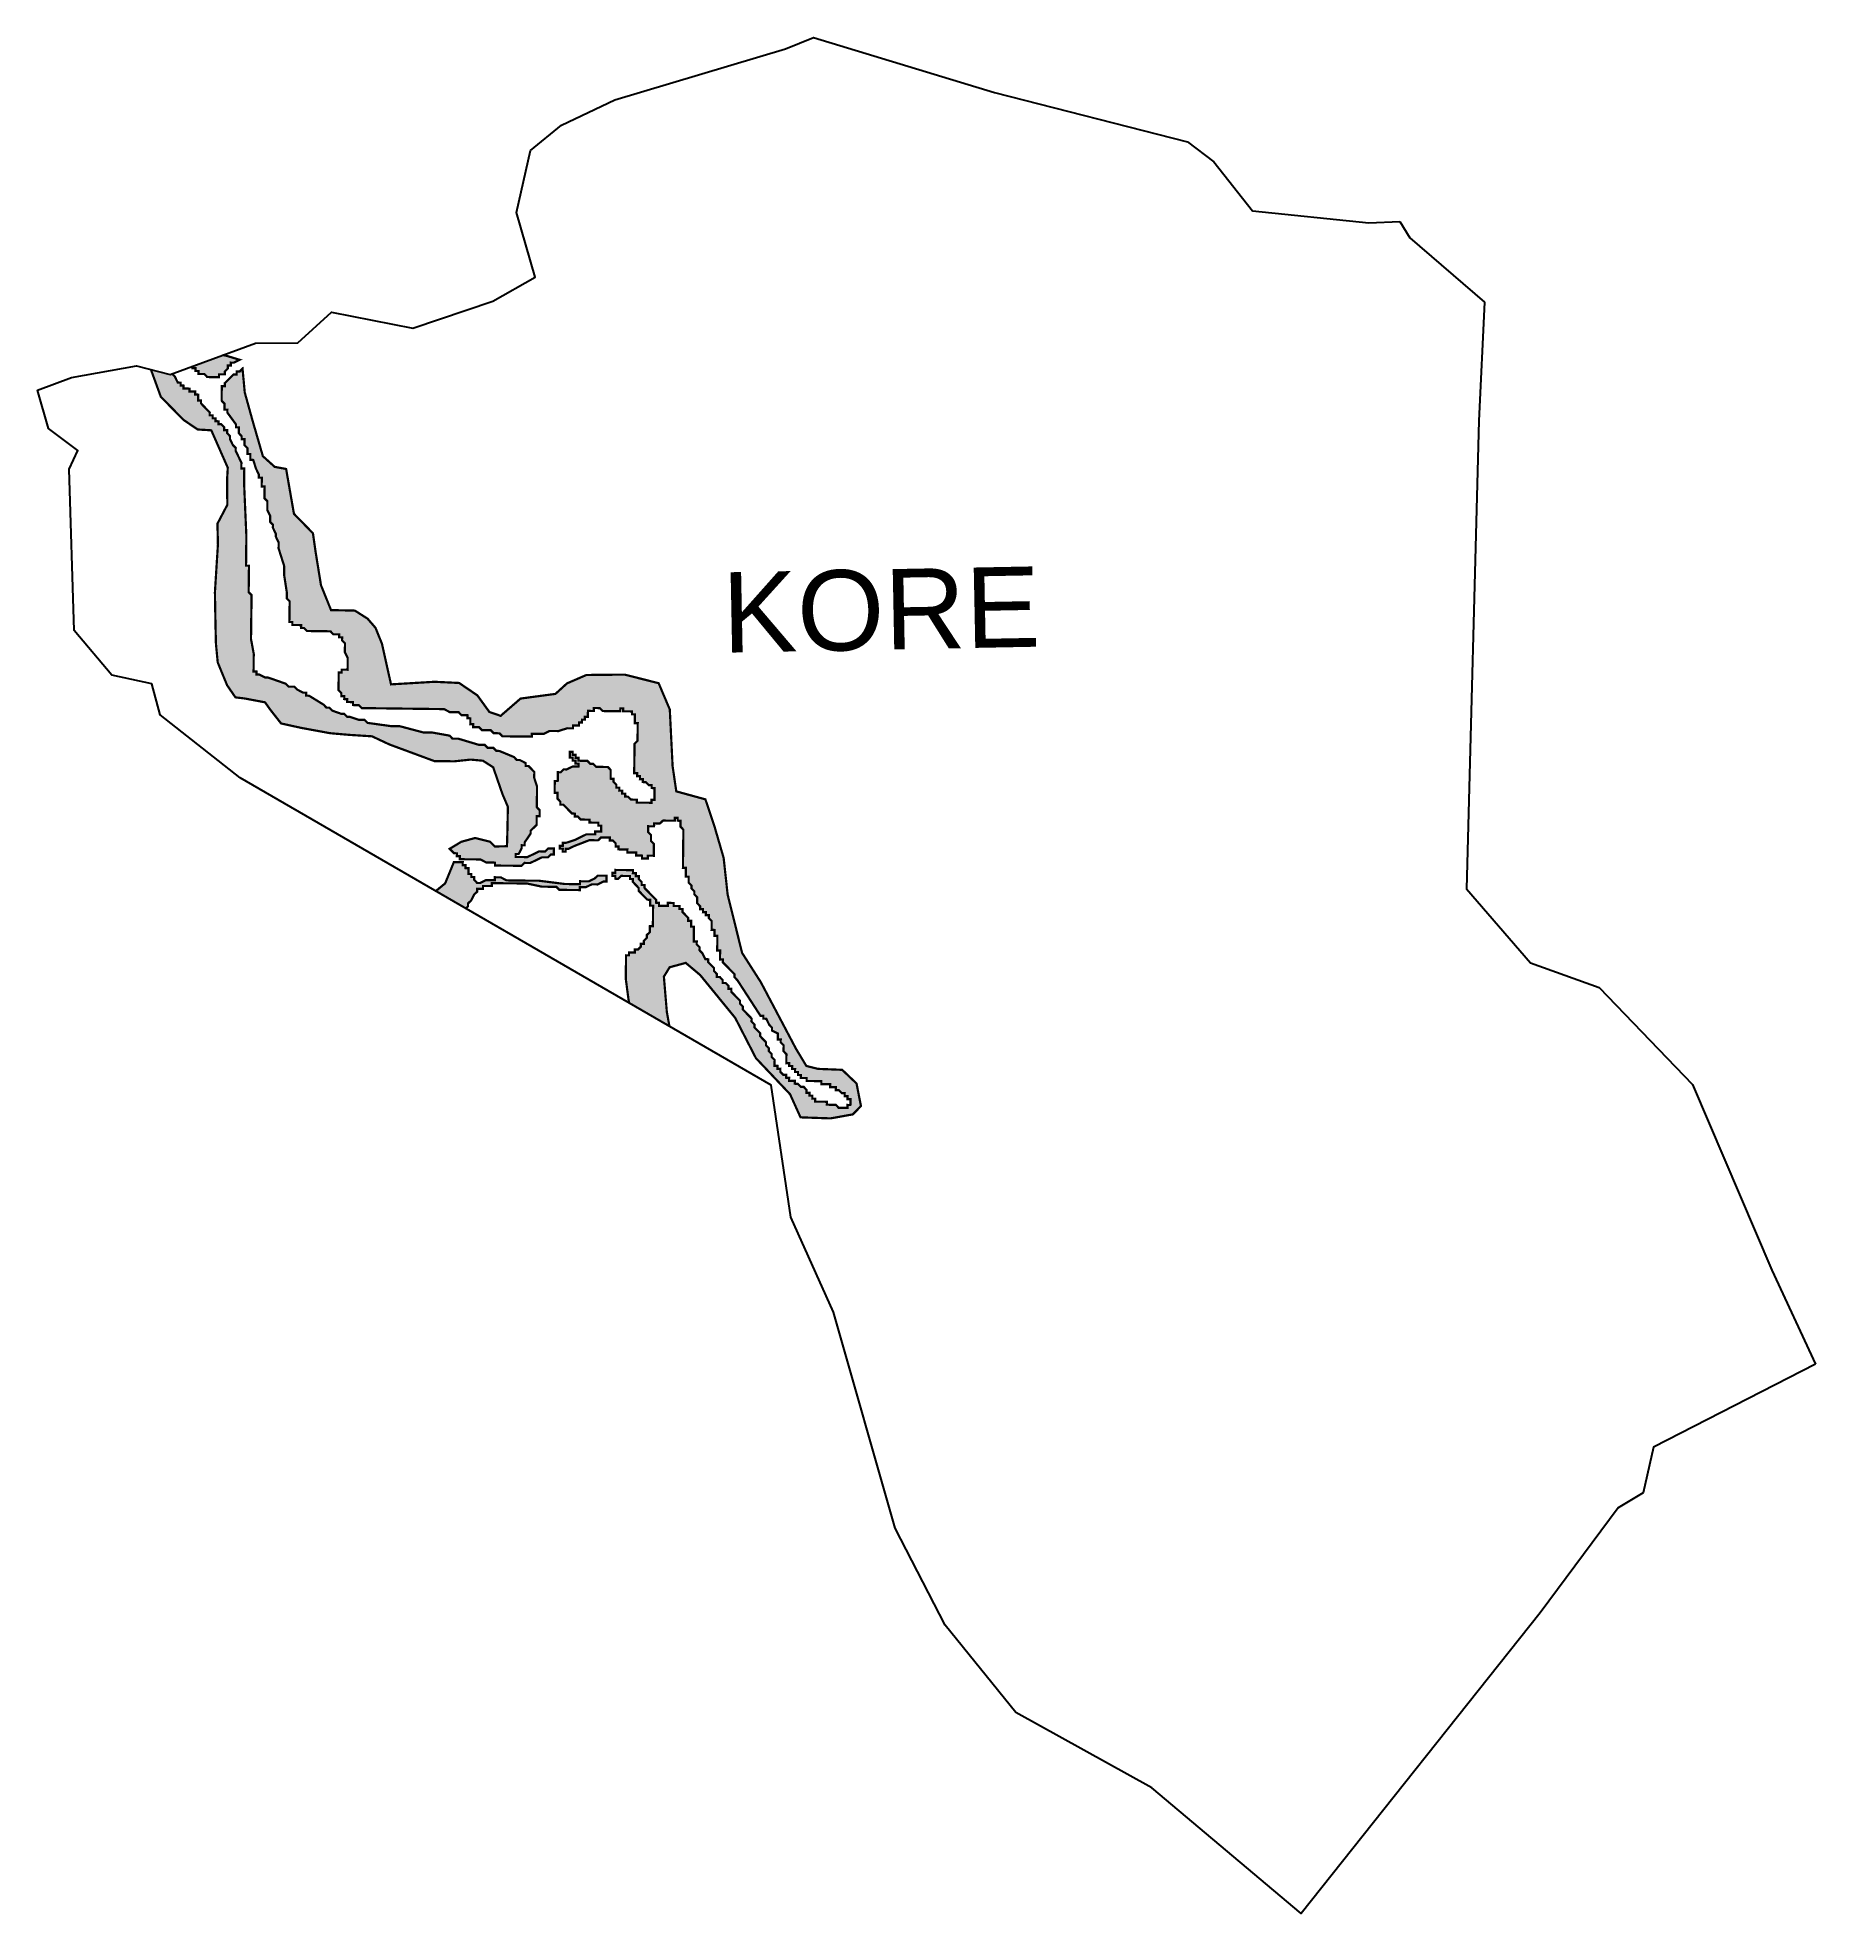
# Model space of a CAD drawing. Header units: metres. Extents: x 261811 to 264218, y 2159443 to 2161982.
import ezdxf

# ---------------------------------------------------------------- set-up
doc = ezdxf.new("R2010")
doc.units = ezdxf.units.M
for name, color, linetype in [('MUDFLATS', 40, 'Continuous'), ('village', 3, 'Continuous'), ('VILLAGE NAME', 250, 'Continuous')]:
    doc.layers.add(name, color=color, linetype=linetype)
doc.styles.get("Standard").update_dxf_attribs({"font": 'simplex.shx'})

msp = doc.modelspace()

# ---------------------------------------------------------------- hatches: boundary and pattern name
at = {"layer": 'MUDFLATS'}
h = msp.add_hatch(dxfattribs=at)
h.set_pattern_fill('MUDST', color=256)
h.paths.add_polyline_path([(262072.8, 2161542.1), (262076.8, 2161542), (262084.8, 2161545.9), (262065.9, 2161551.6), (262061.5, 2161552.2), (262021.1, 2161537.4), (262021, 2161534.7), (262025, 2161534.7), (262025, 2161530.7), (262028.9, 2161530.7), (262028.9, 2161526.7), (262032.9, 2161526.6), (262036.9, 2161526.6), (262040.8, 2161522.6), (262044.8, 2161522.5), (262048.7, 2161522.5), (262052.7, 2161522.4), (262056.7, 2161522.4), (262056.7, 2161526.3), (262060.7, 2161526.3), (262064.7, 2161526.2), (262064.7, 2161530.2), (262068.8, 2161534.2), (262068.8, 2161538.1), (262072.8, 2161538.1)])
h.paths.add_polyline_path([(262091.6, 2161501.7), (262088.6, 2161533.9), (262084.6, 2161530), (262080.6, 2161530), (262080.6, 2161526.1), (262076.6, 2161526.1), (262072.6, 2161522.2), (262068.6, 2161518.2), (262064.5, 2161514.3), (262064.5, 2161510.3), (262060.5, 2161510.4), (262060.3, 2161490.5), (262064.2, 2161486.5), (262064.1, 2161478.5), (262068.1, 2161478.5), (262068, 2161474.5), (262079.8, 2161458.4), (262079.7, 2161454.5), (262083.7, 2161454.4), (262083.6, 2161446.5), (262087.5, 2161442.4), (262087.5, 2161438.5), (262091.4, 2161438.4), (262091.3, 2161430.5), (262095.3, 2161426.4), (262095.2, 2161418.5), (262099.2, 2161418.4), (262099.1, 2161410.5), (262103, 2161410.4), (262106.9, 2161398.5), (262110.7, 2161390.5), (262110.7, 2161386.5), (262114.7, 2161386.4), (262114.5, 2161374.5), (262118.5, 2161374.5), (262118.3, 2161358.5), (262122.2, 2161354.5), (262122.1, 2161342.6), (262126, 2161334.6), (262125.9, 2161326.6), (262129.8, 2161322.6), (262129.7, 2161318.6), (262133.6, 2161310.6), (262133.6, 2161306.7), (262137.5, 2161298.7), (262137.4, 2161290.7), (262145, 2161266.7), (262144.9, 2161254.8), (262148.6, 2161230.9), (262148.5, 2161223), (262152.4, 2161218.9), (262152, 2161191.1), (262156, 2161191), (262156, 2161187.1), (262167.9, 2161186.9), (262167.9, 2161182.9), (262171.8, 2161182.9), (262175.8, 2161178.9), (262207.6, 2161178.5), (262211.5, 2161174.5), (262219.4, 2161174.4), (262219.4, 2161170.4), (262223.4, 2161170.3), (262223.3, 2161166.4), (262227.3, 2161162.3), (262227.1, 2161150.4), (262231, 2161142.4), (262230.8, 2161126.5), (262222.8, 2161126.6), (262222.8, 2161122.6), (262218.8, 2161122.7), (262218.5, 2161098.8), (262222.4, 2161094.8), (262222.4, 2161090.8), (262226.4, 2161090.8), (262226.3, 2161086.8), (262230.3, 2161086.7), (262230.3, 2161082.8), (262238.2, 2161082.7), (262238.2, 2161078.7), (262246.1, 2161078.6), (262250, 2161074.6), (262361.4, 2161073.2), (262369.3, 2161069.1), (262381.2, 2161069), (262385.1, 2161065), (262393.1, 2161064.9), (262393, 2161060.9), (262397, 2161060.8), (262396.9, 2161052.9), (262400.9, 2161052.8), (262400.8, 2161048.9), (262408.8, 2161048.8), (262412.7, 2161044.7), (262424.6, 2161044.6), (262428.6, 2161040.6), (262436.5, 2161040.5), (262440.4, 2161036.4), (262480.2, 2161036), (262480.3, 2161039.9), (262496.2, 2161039.7), (262504.2, 2161043.6), (262516.1, 2161043.5), (262528.1, 2161047.3), (262536, 2161047.2), (262536.1, 2161051.2), (262544, 2161051.1), (262544.1, 2161055.1), (262548, 2161055), (262548.1, 2161059), (262552.1, 2161058.9), (262552.1, 2161062.9), (262556.1, 2161062.9), (262556.2, 2161070.8), (262564.1, 2161070.7), (262564.2, 2161074.7), (262572.1, 2161074.6), (262576.1, 2161070.6), (262599.9, 2161070.3), (262600, 2161074.3), (262603.9, 2161074.2), (262603.9, 2161070.2), (262615.8, 2161070.1), (262615.8, 2161066.1), (262619.8, 2161066.1), (262619.6, 2161054.1), (262623.6, 2161054.1), (262623.3, 2161030.2), (262619.3, 2161026.3), (262618.8, 2160986.5), (262622.8, 2160986.5), (262622.7, 2160982.5), (262626.7, 2160982.5), (262626.6, 2160978.5), (262630.6, 2160978.4), (262630.6, 2160974.5), (262634.5, 2160974.4), (262638.5, 2160970.4), (262642.4, 2160970.3), (262642.4, 2160966.4), (262646.4, 2160966.3), (262646.2, 2160950.4), (262642.2, 2160950.4), (262642.2, 2160946.5), (262622.3, 2160946.7), (262622.3, 2160950.7), (262614.4, 2160950.8), (262610.4, 2160954.8), (262606.5, 2160954.9), (262606.5, 2160958.8), (262602.5, 2160958.9), (262602.6, 2160962.9), (262598.6, 2160962.9), (262598.7, 2160966.9), (262594.7, 2160966.9), (262594.7, 2160970.9), (262590.8, 2160974.9), (262590.9, 2160978.9), (262586.9, 2160979), (262587, 2160990.9), (262583.1, 2160994.9), (262567.2, 2160995.1), (262563.3, 2160999.1), (262559.3, 2160999.2), (262555.4, 2161003.2), (262543.4, 2161003.4), (262543.5, 2161007.3), (262539.5, 2161007.4), (262539.6, 2161011.4), (262535.6, 2161011.4), (262535.6, 2161015.4), (262531.6, 2161015.4), (262531.6, 2161007.5), (262535.5, 2161007.4), (262535.5, 2161003.5), (262539.5, 2161003.4), (262539.4, 2160999.4), (262543.4, 2160999.4), (262543.3, 2160995.4), (262535.4, 2160995.5), (262527.4, 2160991.6), (262523.4, 2160991.7), (262519.4, 2160987.7), (262515.4, 2160987.8), (262515.3, 2160975.9), (262511.3, 2160975.9), (262511.1, 2160960), (262515.1, 2160960), (262515, 2160952), (262518.9, 2160948), (262518.8, 2160944), (262522.8, 2160944), (262526.8, 2160939.9), (262530.7, 2160935.9), (262534.6, 2160931.9), (262538.6, 2160931.8), (262538.5, 2160927.9), (262542.5, 2160927.8), (262546.4, 2160923.8), (262558.4, 2160923.6), (262558.3, 2160919.7), (262570.2, 2160919.5), (262570.2, 2160915.5), (262574.2, 2160915.5), (262574.1, 2160907.5), (262566.1, 2160907.6), (262566.1, 2160903.7), (262554.1, 2160903.8), (262538.1, 2160896), (262526.2, 2160892.2), (262522.2, 2160892.3), (262522.1, 2160888.3), (262518.2, 2160888.3), (262518.1, 2160884.4), (262522.1, 2160884.3), (262522, 2160880.3), (262526, 2160880.3), (262526.1, 2160884.3), (262530, 2160884.2), (262538, 2160888.1), (262558, 2160895.8), (262570, 2160895.7), (262574, 2160899.6), (262585.9, 2160899.4), (262585.9, 2160895.5), (262589.8, 2160895.4), (262593.8, 2160891.4), (262593.7, 2160887.4), (262597.7, 2160887.4), (262597.6, 2160883.4), (262609.6, 2160883.2), (262609.5, 2160879.3), (262621.4, 2160879.1), (262621.4, 2160875.1), (262629.3, 2160875), (262629.3, 2160871.1), (262637.3, 2160871), (262637.3, 2160874.9), (262645.3, 2160874.8), (262645.4, 2160890.8), (262641.5, 2160894.8), (262641.6, 2160902.7), (262637.7, 2160906.8), (262637.8, 2160914.7), (262645.7, 2160914.6), (262645.8, 2160918.6), (262653.7, 2160918.5), (262657.8, 2160922.4), (262673.7, 2160922.2), (262673.7, 2160926.2), (262677.7, 2160926.2), (262677.6, 2160922.2), (262681.6, 2160922.1), (262681.5, 2160914.2), (262685.4, 2160910.1), (262684.8, 2160858.5), (262688.8, 2160858.4), (262688.6, 2160846.5), (262692.6, 2160846.4), (262692.5, 2160838.5), (262696.5, 2160834.4), (262696.4, 2160830.5), (262700.3, 2160826.4), (262700.3, 2160822.5), (262704.2, 2160818.4), (262704.1, 2160810.5), (262708, 2160806.5), (262708, 2160802.5), (262712, 2160802.4), (262711.9, 2160798.5), (262715.9, 2160798.4), (262715.8, 2160794.4), (262719.8, 2160794.4), (262719.8, 2160790.4), (262723.7, 2160786.4), (262723.6, 2160774.5), (262727.5, 2160774.4), (262727.4, 2160766.5), (262731.4, 2160766.4), (262731.2, 2160746.5), (262735.1, 2160746.5), (262735, 2160734.5), (262739, 2160734.5), (262738.9, 2160730.5), (262742.9, 2160726.5), (262746.8, 2160722.5), (262754.6, 2160714.4), (262754.6, 2160710.4), (262758.5, 2160706.4), (262774.1, 2160682.4), (262789.7, 2160658.3), (262793.7, 2160658.3), (262793.7, 2160654.3), (262797.6, 2160654.2), (262801.5, 2160646.2), (262805.4, 2160642.2), (262805.4, 2160638.2), (262813.3, 2160634.2), (262813.2, 2160626.2), (262817.2, 2160626.2), (262817.1, 2160622.2), (262821.1, 2160618.2), (262821, 2160610.2), (262824.9, 2160606.2), (262824.7, 2160594.2), (262828.7, 2160594.2), (262828.7, 2160590.2), (262832.6, 2160590.2), (262832.6, 2160586.2), (262836.6, 2160586.1), (262836.5, 2160582.2), (262840.5, 2160582.1), (262840.5, 2160578.1), (262844.4, 2160578.1), (262844.4, 2160574.1), (262852.3, 2160574), (262852.3, 2160570), (262872.2, 2160569.8), (262872.1, 2160565.8), (262884, 2160565.7), (262884, 2160561.7), (262891.9, 2160561.6), (262891.9, 2160557.6), (262895.9, 2160557.6), (262899.8, 2160553.6), (262903.8, 2160553.5), (262903.7, 2160549.5), (262907.7, 2160549.5), (262907.7, 2160545.5), (262911.6, 2160545.5), (262911.5, 2160537.5), (262907.6, 2160537.6), (262907.5, 2160533.6), (262895.6, 2160533.7), (262891.7, 2160537.8), (262879.7, 2160537.9), (262879.8, 2160541.9), (262863.9, 2160542.1), (262863.9, 2160546), (262859.9, 2160546.1), (262860, 2160550.1), (262856, 2160550.1), (262856.1, 2160554.1), (262852.1, 2160554.1), (262852.1, 2160558.1), (262848.2, 2160562.1), (262844.2, 2160562.2), (262840.3, 2160566.2), (262836.3, 2160566.3), (262836.4, 2160570.2), (262828.4, 2160570.3), (262828.5, 2160574.3), (262824.5, 2160574.4), (262824.5, 2160578.3), (262820.6, 2160578.4), (262816.6, 2160582.4), (262816.7, 2160586.4), (262812.7, 2160586.4), (262812.8, 2160590.4), (262808.8, 2160590.5), (262808.9, 2160598.4), (262805, 2160602.4), (262805, 2160606.4), (262801.1, 2160610.4), (262801.1, 2160614.4), (262797.2, 2160618.4), (262797.3, 2160622.4), (262793.3, 2160626.5), (262789.4, 2160630.5), (262789.4, 2160634.5), (262785.5, 2160638.5), (262781.6, 2160642.5), (262781.6, 2160646.5), (262777.7, 2160650.5), (262777.8, 2160654.5), (262766, 2160666.6), (262766, 2160670.5), (262762.1, 2160674.6), (262762.1, 2160678.5), (262758.2, 2160682.6), (262754.3, 2160686.6), (262750.4, 2160690.6), (262750.4, 2160694.6), (262746.4, 2160694.6), (262746.5, 2160698.6), (262742.6, 2160702.6), (262738.6, 2160702.7), (262738.6, 2160706.7), (262734.7, 2160710.7), (262730.7, 2160710.7), (262730.8, 2160714.7), (262726.9, 2160718.7), (262726.9, 2160722.7), (262723, 2160726.7), (262719, 2160730.8), (262719.1, 2160734.7), (262715.1, 2160734.8), (262711.2, 2160742.8), (262707.3, 2160746.8), (262707.4, 2160750.8), (262703.4, 2160754.8), (262703.5, 2160758.8), (262699.5, 2160758.8), (262699.7, 2160778.7), (262695.8, 2160778.8), (262695.9, 2160786.7), (262691.9, 2160786.8), (262691.9, 2160790.8), (262688, 2160794.8), (262684.1, 2160798.8), (262684.1, 2160802.8), (262680.2, 2160802.8), (262680.2, 2160806.8), (262672.3, 2160806.9), (262672.3, 2160810.9), (262664.4, 2160811), (262664.3, 2160807), (262652.4, 2160807.1), (262652.4, 2160811.1), (262648.4, 2160811.2), (262648.5, 2160815.1), (262632.8, 2160831.2), (262632.8, 2160835.2), (262628.9, 2160835.3), (262628.9, 2160839.3), (262625, 2160843.3), (262625, 2160847.3), (262621.1, 2160847.3), (262621.1, 2160851.3), (262617.1, 2160851.3), (262617.2, 2160855.3), (262593.3, 2160855.6), (262593.3, 2160851.6), (262589.3, 2160851.7), (262589.2, 2160847.7), (262593.2, 2160847.6), (262593.2, 2160843.7), (262597.2, 2160843.6), (262601.2, 2160847.5), (262613.1, 2160847.4), (262613.1, 2160843.4), (262617, 2160843.4), (262617, 2160839.4), (262624.8, 2160831.3), (262624.8, 2160827.4), (262636.6, 2160815.3), (262640.5, 2160815.2), (262640.4, 2160807.3), (262644.4, 2160807.2), (262644.1, 2160779.4), (262640.1, 2160779.5), (262640, 2160771.5), (262636, 2160767.6), (262635.9, 2160763.6), (262631.9, 2160759.7), (262631.9, 2160755.7), (262627.9, 2160755.7), (262627.8, 2160751.8), (262623.8, 2160747.8), (262619.8, 2160747.9), (262619.8, 2160743.9), (262611.8, 2160744), (262611.8, 2160740), (262607.8, 2160740.1), (262607.4, 2160708.3), (262611.1, 2160680.4), (262612, 2160675.6), (262666.5, 2160644), (262663, 2160663.5), (262659, 2160711.2), (262666.8, 2160723.9), (262688.6, 2160729.8), (262708.2, 2160713.3), (262755.6, 2160655.3), (262783.6, 2160600.9), (262829.8, 2160552.1), (262844, 2160520.8), (262884.7, 2160519.4), (262914.7, 2160524.8), (262925.8, 2160536), (262919.8, 2160566.6), (262900.4, 2160585.1), (262867.5, 2160586.4), (262851.9, 2160590.3), (262837.8, 2160613.7), (262790.3, 2160703.6), (262764.9, 2160743.3), (262745.3, 2160822.3), (262739.9, 2160871.9), (262727.4, 2160914.8), (262715.2, 2160951.1), (262675.8, 2160961.9), (262670.8, 2160996), (262667, 2161072.7), (262651.9, 2161108.3), (262605.8, 2161119.9), (262554.1, 2161119.4), (262527.8, 2161108), (262512.2, 2161093.8), (262465, 2161087.5), (262438, 2161064.1), (262422.7, 2161069.4), (262406.5, 2161091.8), (262381.8, 2161108.6), (262348.5, 2161110.2), (262289.6, 2161106.7), (262277.3, 2161161.8), (262268.6, 2161183.2), (262257.9, 2161195.6), (262240.7, 2161206.5), (262208.4, 2161207.2), (262194.8, 2161240.9), (262187.5, 2161286), (262183.9, 2161311.2), (262158.2, 2161337.5), (262147.6, 2161398.2), (262132.2, 2161401), (262116.1, 2161415.5), (262101.9, 2161464.5)])
h.paths.add_polyline_path([(262036.3, 2161482.8), (262032.4, 2161486.9), (262032.4, 2161490.8), (262028.5, 2161490.9), (262028.5, 2161494.9), (262028.6, 2161498.8), (262024.6, 2161498.9), (262024.6, 2161502.9), (262020.7, 2161502.9), (262016.7, 2161503), (262016.7, 2161506.9), (262012.8, 2161507), (262008.8, 2161507), (262008.8, 2161511), (262004.8, 2161511.1), (262004.9, 2161515), (262000.9, 2161515.1), (261997, 2161523.1), (261993.1, 2161527.2), (261990.5, 2161526.2), (261964.5, 2161532.9), (261978, 2161495.8), (262008.8, 2161464.5), (262027.9, 2161451.6), (262046.3, 2161450.5), (262068.6, 2161399.9), (262067.7, 2161383.9), (262068, 2161349.6), (262054.6, 2161324.1), (262055.3, 2161296.4), (262051.2, 2161231.1), (262052, 2161186.5), (262052.6, 2161161.5), (262055, 2161136.4), (262067.7, 2161105.5), (262079, 2161089.1), (262091, 2161087.7), (262119.1, 2161082.4), (262126.1, 2161072.5), (262140.8, 2161053.8), (262168.1, 2161047.8), (262207.3, 2161040.6), (262232.6, 2161038.4), (262263.9, 2161036.4), (262287.4, 2161025.4), (262348.5, 2161002.8), (262375.6, 2161002.6), (262397.4, 2161004.9), (262414, 2161003.4), (262427.9, 2160994.5), (262440.4, 2160958.4), (262447.8, 2160941), (262447.2, 2160909.9), (262446.6, 2160887.7), (262430.2, 2160887.3), (262423.7, 2160893.8), (262403.4, 2160898.8), (262384.8, 2160893.7), (262369, 2160884.2), (262371, 2160882.2), (262374.9, 2160878.2), (262378.9, 2160878.1), (262378.8, 2160874.1), (262382.8, 2160874.1), (262382.7, 2160870.1), (262386.7, 2160870.1), (262390.7, 2160870), (262394.7, 2160870), (262398.6, 2160869.9), (262402.6, 2160869.9), (262406.6, 2160869.8), (262410.6, 2160869.8), (262418.5, 2160865.7), (262422.5, 2160865.6), (262426.4, 2160865.6), (262430.4, 2160865.5), (262430.4, 2160861.6), (262442.3, 2160861.4), (262446.3, 2160861.4), (262450.2, 2160861.3), (262454.2, 2160861.3), (262458.2, 2160861.2), (262462.2, 2160861.2), (262466.1, 2160861.1), (262470.2, 2160865.1), (262474.1, 2160865), (262478.1, 2160865), (262494.1, 2160872.7), (262502.1, 2160872.6), (262506.1, 2160876.5), (262510.1, 2160876.5), (262510.1, 2160880.5), (262510.2, 2160884.5), (262506.2, 2160884.5), (262502.2, 2160884.5), (262498.2, 2160880.6), (262490.2, 2160880.7), (262474.2, 2160873), (262470.3, 2160873), (262466.3, 2160873.1), (262462.3, 2160873.1), (262458.3, 2160873.2), (262458.4, 2160877.1), (262462.4, 2160877.1), (262466.4, 2160885), (262466.5, 2160889), (262470.5, 2160888.9), (262470.5, 2160892.9), (262478.6, 2160904.7), (262478.6, 2160908.7), (262482.7, 2160912.6), (262486.7, 2160916.6), (262486.7, 2160920.5), (262486.8, 2160924.5), (262486.8, 2160928.5), (262490.8, 2160928.4), (262490.9, 2160932.4), (262490.9, 2160936.4), (262487, 2160940.4), (262487, 2160944.4), (262487.1, 2160948.4), (262487.1, 2160952.3), (262487.3, 2160968.3), (262483.5, 2160980.2), (262483.5, 2160984.2), (262483.6, 2160988.2), (262479.7, 2160992.2), (262475.7, 2160996.2), (262471.8, 2160996.3), (262471.8, 2161000.3), (262463.9, 2161004.3), (262459.9, 2161004.4), (262456, 2161008.4), (262436.2, 2161016.6), (262432.3, 2161016.7), (262428.3, 2161020.7), (262424.3, 2161020.7), (262420.4, 2161020.8), (262416.4, 2161024.8), (262412.5, 2161024.8), (262408.5, 2161024.9), (262380.8, 2161033.2), (262376.8, 2161033.2), (262372.8, 2161033.3), (262368.9, 2161037.3), (262345.1, 2161041.6), (262341.1, 2161041.6), (262333.1, 2161041.7), (262301.4, 2161050.1), (262297.5, 2161050.1), (262293.5, 2161050.2), (262289.5, 2161050.2), (262257.7, 2161054.6), (262253.8, 2161058.6), (262249.8, 2161058.7), (262245.9, 2161058.7), (262234, 2161062.8), (262230, 2161062.9), (262226.1, 2161066.9), (262222.1, 2161066.9), (262210.2, 2161071.1), (262206.3, 2161075.1), (262202.3, 2161075.1), (262198.4, 2161079.2), (262178.7, 2161091.3), (262174.7, 2161091.4), (262174.7, 2161095.4), (262170.8, 2161095.4), (262162.9, 2161099.5), (262158.9, 2161103.5), (262155, 2161103.6), (262151, 2161103.6), (262147.1, 2161107.6), (262123.3, 2161115.9), (262119.3, 2161115.9), (262111.4, 2161120), (262107.4, 2161120.1), (262107.5, 2161124), (262103.5, 2161124.1), (262103.6, 2161128.1), (262103.6, 2161132), (262103.7, 2161136), (262103.7, 2161140), (262103.8, 2161147.9), (262100.1, 2161167.9), (262100.1, 2161171.8), (262100.2, 2161175.8), (262100.3, 2161187.7), (262100.4, 2161191.7), (262100.4, 2161195.7), (262100.5, 2161199.7), (262100.8, 2161227.5), (262096.9, 2161231.5), (262096.9, 2161235.5), (262097, 2161239.5), (262097, 2161243.5), (262097.1, 2161247.4), (262097.1, 2161251.4), (262097.2, 2161255.4), (262097.2, 2161259.4), (262097.3, 2161263.4), (262097.3, 2161267.3), (262093.3, 2161267.4), (262093.4, 2161271.4), (262093.4, 2161275.3), (262093.5, 2161283.3), (262093.6, 2161287.3), (262093.6, 2161291.2), (262093.7, 2161299.2), (262093.8, 2161303.2), (262093.8, 2161307.1), (262090.7, 2161378.8), (262090.8, 2161382.7), (262090.8, 2161386.7), (262090.9, 2161390.7), (262090.9, 2161394.7), (262091, 2161398.7), (262087, 2161398.7), (262087, 2161402.7), (262087.1, 2161406.7), (262079.3, 2161422.7), (262079.4, 2161426.6), (262075.4, 2161430.7), (262071.6, 2161438.7), (262071.6, 2161442.6), (262067.7, 2161446.7), (262067.7, 2161450.6), (262063.8, 2161450.7), (262063.8, 2161454.7), (262059.9, 2161458.7), (262055.9, 2161458.7), (262056, 2161462.7), (262052, 2161462.8), (262052, 2161466.7), (262048.1, 2161466.8), (262048.1, 2161470.8), (262044.1, 2161470.8), (262044.2, 2161474.8), (262040.2, 2161478.8)])
h.paths.add_polyline_path([(262426.1, 2160837.8), (262430.1, 2160837.7), (262438, 2160837.6), (262446, 2160837.5), (262449.9, 2160837.5), (262453.9, 2160837.4), (262457.9, 2160837.4), (262473.8, 2160837.2), (262493.6, 2160833), (262505.6, 2160832.8), (262509.5, 2160832.8), (262513.5, 2160832.7), (262517.4, 2160828.7), (262521.4, 2160828.6), (262525.4, 2160828.6), (262529.4, 2160828.5), (262533.3, 2160828.5), (262537.3, 2160828.4), (262541.3, 2160828.4), (262545.3, 2160828.3), (262545.3, 2160832.3), (262549.3, 2160832.3), (262553.3, 2160832.2), (262561.3, 2160836.1), (262565.2, 2160836.1), (262569.2, 2160836), (262577.2, 2160839.9), (262581.2, 2160839.8), (262581.2, 2160843.8), (262581.3, 2160847.8), (262577.3, 2160847.8), (262573.3, 2160847.9), (262569.4, 2160847.9), (262565.3, 2160844), (262557.3, 2160840.1), (262553.4, 2160840.2), (262549.4, 2160840.2), (262545.4, 2160840.3), (262545.4, 2160836.3), (262541.4, 2160836.3), (262537.4, 2160836.4), (262533.4, 2160836.4), (262529.5, 2160836.5), (262525.5, 2160836.5), (262489.8, 2160841), (262485.8, 2160841), (262481.8, 2160841), (262477.8, 2160841.1), (262457.9, 2160841.3), (262454, 2160841.4), (262450, 2160841.4), (262446, 2160841.5), (262438.1, 2160845.6), (262434.1, 2160845.6), (262430.2, 2160845.7), (262430.1, 2160841.7), (262426.1, 2160841.7), (262422.2, 2160841.8), (262418.2, 2160841.8), (262410.2, 2160837.9), (262406.2, 2160838), (262402.3, 2160842), (262402.3, 2160846), (262398.4, 2160846), (262398.4, 2160850), (262394.4, 2160850.1), (262394.5, 2160854), (262394.5, 2160858), (262390.5, 2160858.1), (262390.6, 2160862), (262386.6, 2160862.1), (262386.7, 2160866.1), (262382.7, 2160866.1), (262378.7, 2160866.2), (262374.7, 2160866.2), (262362.9, 2160837.4), (262350.2, 2160827), (262390.8, 2160803.5), (262393.9, 2160806.3), (262393.9, 2160810.3), (262398, 2160814.2), (262402, 2160822.1), (262406.1, 2160826.1), (262406.1, 2160830), (262410.1, 2160830), (262414.1, 2160829.9), (262414.1, 2160833.9), (262418.1, 2160833.9), (262422.1, 2160833.8), (262426, 2160833.8)], flags=17)

# ---------------------------------------------------------------- linework, layer by layer
at = {"layer": 'MUDFLATS', "color": 3, "flags": 128}
msp.add_lwpolyline([(263613.3, 2161731.1), (263655.5, 2161733.2)], dxfattribs=at)
at = {"layer": 'MUDFLATS', "const_width": 2.98}
for points in [[(262021.1, 2161537.4), (262021, 2161534.7), (262025, 2161534.7), (262025, 2161530.7), (262028.9, 2161530.7), (262028.9, 2161526.7), (262032.9, 2161526.6), (262036.9, 2161526.6), (262040.8, 2161522.6), (262044.8, 2161522.5), (262048.7, 2161522.5), (262052.7, 2161522.4), (262056.7, 2161522.4), (262056.7, 2161526.3), (262060.7, 2161526.3), (262064.7, 2161526.2), (262064.7, 2161530.2), (262068.8, 2161534.2), (262068.8, 2161538.1), (262072.8, 2161538.1), (262072.8, 2161542.1), (262076.8, 2161542), (262084.8, 2161545.9), (262065.9, 2161551.6), (262061.5, 2161552.2)], [(262666.5, 2160644), (262663, 2160663.5), (262659, 2160711.2), (262666.8, 2160723.9), (262688.6, 2160729.8), (262708.2, 2160713.3), (262755.6, 2160655.3), (262783.6, 2160600.9), (262829.8, 2160552.1), (262844, 2160520.8), (262884.7, 2160519.4), (262914.7, 2160524.8), (262925.8, 2160536), (262919.8, 2160566.6), (262900.4, 2160585.1), (262867.5, 2160586.4), (262851.9, 2160590.3), (262837.8, 2160613.7), (262790.3, 2160703.6), (262764.9, 2160743.3), (262745.3, 2160822.3), (262739.9, 2160871.9), (262727.4, 2160914.8), (262715.2, 2160951.1), (262675.8, 2160961.9), (262670.8, 2160996), (262667, 2161072.7), (262651.9, 2161108.3), (262605.8, 2161119.9), (262554.1, 2161119.4), (262527.8, 2161108), (262512.2, 2161093.8), (262465, 2161087.5), (262438, 2161064.1), (262422.7, 2161069.4), (262406.5, 2161091.8), (262381.8, 2161108.6), (262348.5, 2161110.2), (262289.6, 2161106.7), (262277.3, 2161161.8), (262268.6, 2161183.2), (262257.9, 2161195.6), (262240.7, 2161206.5), (262208.4, 2161207.2), (262194.8, 2161240.9), (262187.5, 2161286), (262183.9, 2161311.2), (262158.2, 2161337.5), (262147.6, 2161398.2), (262132.2, 2161401), (262116.1, 2161415.5), (262101.9, 2161464.5), (262091.6, 2161501.7), (262088.6, 2161533.9), (262084.6, 2161530), (262080.6, 2161530), (262080.6, 2161526.1), (262076.6, 2161526.1), (262072.6, 2161522.2), (262068.6, 2161518.2), (262064.5, 2161514.3), (262064.5, 2161510.3), (262060.5, 2161510.4), (262060.3, 2161490.5), (262064.2, 2161486.5), (262064.1, 2161478.5), (262068.1, 2161478.5), (262068, 2161474.5), (262079.8, 2161458.4), (262079.7, 2161454.5), (262083.7, 2161454.4), (262083.6, 2161446.5), (262087.5, 2161442.4), (262087.5, 2161438.5), (262091.4, 2161438.4), (262091.3, 2161430.5), (262095.3, 2161426.4), (262095.2, 2161418.5), (262099.2, 2161418.4), (262099.1, 2161410.5), (262103, 2161410.4), (262106.9, 2161398.5), (262110.7, 2161390.5), (262110.7, 2161386.5), (262114.7, 2161386.4), (262114.5, 2161374.5), (262118.5, 2161374.5), (262118.3, 2161358.5), (262122.2, 2161354.5), (262122.1, 2161342.6), (262126, 2161334.6), (262125.9, 2161326.6), (262129.8, 2161322.6), (262129.7, 2161318.6), (262133.6, 2161310.6), (262133.6, 2161306.7), (262137.5, 2161298.7), (262137.4, 2161290.7), (262145, 2161266.7), (262144.9, 2161254.8), (262148.6, 2161230.9), (262148.5, 2161223), (262152.4, 2161218.9), (262152, 2161191.1), (262156, 2161191), (262156, 2161187.1), (262167.9, 2161186.9), (262167.9, 2161182.9), (262171.8, 2161182.9), (262175.8, 2161178.9), (262207.6, 2161178.5), (262211.5, 2161174.5), (262219.4, 2161174.4), (262219.4, 2161170.4), (262223.4, 2161170.3), (262223.3, 2161166.4), (262227.3, 2161162.3), (262227.1, 2161150.4), (262231, 2161142.4), (262230.8, 2161126.5), (262222.8, 2161126.6), (262222.8, 2161122.6), (262218.8, 2161122.7), (262218.5, 2161098.8), (262222.4, 2161094.8), (262222.4, 2161090.8), (262226.4, 2161090.8), (262226.3, 2161086.8), (262230.3, 2161086.7), (262230.3, 2161082.8), (262238.2, 2161082.7), (262238.2, 2161078.7), (262246.1, 2161078.6), (262250, 2161074.6), (262361.4, 2161073.2), (262369.3, 2161069.1), (262381.2, 2161069), (262385.1, 2161065), (262393.1, 2161064.9), (262393, 2161060.9), (262397, 2161060.8), (262396.9, 2161052.9), (262400.9, 2161052.8), (262400.8, 2161048.9), (262408.8, 2161048.8), (262412.7, 2161044.7), (262424.6, 2161044.6), (262428.6, 2161040.6), (262436.5, 2161040.5), (262440.4, 2161036.4), (262480.2, 2161036), (262480.3, 2161039.9), (262496.2, 2161039.7), (262504.2, 2161043.6), (262516.1, 2161043.5), (262528.1, 2161047.3), (262536, 2161047.2), (262536.1, 2161051.2), (262544, 2161051.1), (262544.1, 2161055.1), (262548, 2161055), (262548.1, 2161059), (262552.1, 2161058.9), (262552.1, 2161062.9), (262556.1, 2161062.9), (262556.2, 2161070.8), (262564.1, 2161070.7), (262564.2, 2161074.7), (262572.1, 2161074.6), (262576.1, 2161070.6), (262599.9, 2161070.3), (262600, 2161074.3), (262603.9, 2161074.2), (262603.9, 2161070.2), (262615.8, 2161070.1), (262615.8, 2161066.1), (262619.8, 2161066.1), (262619.6, 2161054.1), (262623.6, 2161054.1), (262623.3, 2161030.2), (262619.3, 2161026.3), (262618.8, 2160986.5), (262622.8, 2160986.5), (262622.7, 2160982.5), (262626.7, 2160982.5), (262626.6, 2160978.5), (262630.6, 2160978.4), (262630.6, 2160974.5), (262634.5, 2160974.4), (262638.5, 2160970.4), (262642.4, 2160970.3), (262642.4, 2160966.4), (262646.4, 2160966.3), (262646.2, 2160950.4), (262642.2, 2160950.4), (262642.2, 2160946.5), (262622.3, 2160946.7), (262622.3, 2160950.7), (262614.4, 2160950.8), (262610.4, 2160954.8), (262606.5, 2160954.9), (262606.5, 2160958.8), (262602.5, 2160958.9), (262602.6, 2160962.9), (262598.6, 2160962.9), (262598.7, 2160966.9), (262594.7, 2160966.9), (262594.7, 2160970.9), (262590.8, 2160974.9), (262590.9, 2160978.9), (262586.9, 2160979), (262587, 2160990.9), (262583.1, 2160994.9), (262567.2, 2160995.1), (262563.3, 2160999.1), (262559.3, 2160999.2), (262555.4, 2161003.2), (262543.4, 2161003.4), (262543.5, 2161007.3), (262539.5, 2161007.4), (262539.6, 2161011.4), (262535.6, 2161011.4), (262535.6, 2161015.4), (262531.6, 2161015.4), (262531.6, 2161007.5), (262535.5, 2161007.4), (262535.5, 2161003.5), (262539.5, 2161003.4), (262539.4, 2160999.4), (262543.4, 2160999.4), (262543.3, 2160995.4), (262535.4, 2160995.5), (262527.4, 2160991.6), (262523.4, 2160991.7), (262519.4, 2160987.7), (262515.4, 2160987.8), (262515.3, 2160975.9), (262511.3, 2160975.9), (262511.1, 2160960), (262515.1, 2160960), (262515, 2160952), (262518.9, 2160948), (262518.8, 2160944), (262522.8, 2160944), (262526.8, 2160939.9), (262530.7, 2160935.9), (262534.6, 2160931.9), (262538.6, 2160931.8), (262538.5, 2160927.9), (262542.5, 2160927.8), (262546.4, 2160923.8), (262558.4, 2160923.6), (262558.3, 2160919.7), (262570.2, 2160919.5), (262570.2, 2160915.5), (262574.2, 2160915.5), (262574.1, 2160907.5), (262566.1, 2160907.6), (262566.1, 2160903.7), (262554.1, 2160903.8), (262538.1, 2160896), (262526.2, 2160892.2), (262522.2, 2160892.3), (262522.1, 2160888.3), (262518.2, 2160888.3), (262518.1, 2160884.4), (262522.1, 2160884.3), (262522, 2160880.3), (262526, 2160880.3), (262526.1, 2160884.3), (262530, 2160884.2), (262538, 2160888.1), (262558, 2160895.8), (262570, 2160895.7), (262574, 2160899.6), (262585.9, 2160899.4), (262585.9, 2160895.5), (262589.8, 2160895.4), (262593.8, 2160891.4), (262593.7, 2160887.4), (262597.7, 2160887.4), (262597.6, 2160883.4), (262609.6, 2160883.2), (262609.5, 2160879.3), (262621.4, 2160879.1), (262621.4, 2160875.1), (262629.3, 2160875), (262629.3, 2160871.1), (262637.3, 2160871), (262637.3, 2160874.9), (262645.3, 2160874.8), (262645.4, 2160890.8), (262641.5, 2160894.8), (262641.6, 2160902.7), (262637.7, 2160906.8), (262637.8, 2160914.7), (262645.7, 2160914.6), (262645.8, 2160918.6), (262653.7, 2160918.5), (262657.8, 2160922.4), (262673.7, 2160922.2), (262673.7, 2160926.2), (262677.7, 2160926.2), (262677.6, 2160922.2), (262681.6, 2160922.1), (262681.5, 2160914.2), (262685.4, 2160910.1), (262684.8, 2160858.5), (262688.8, 2160858.4), (262688.6, 2160846.5), (262692.6, 2160846.4), (262692.5, 2160838.5), (262696.5, 2160834.4), (262696.4, 2160830.5), (262700.3, 2160826.4), (262700.3, 2160822.5), (262704.2, 2160818.4), (262704.1, 2160810.5), (262708, 2160806.5), (262708, 2160802.5), (262712, 2160802.4), (262711.9, 2160798.5), (262715.9, 2160798.4), (262715.8, 2160794.4), (262719.8, 2160794.4), (262719.8, 2160790.4), (262723.7, 2160786.4), (262723.6, 2160774.5), (262727.5, 2160774.4), (262727.4, 2160766.5), (262731.4, 2160766.4), (262731.2, 2160746.5), (262735.1, 2160746.5), (262735, 2160734.5), (262739, 2160734.5), (262738.9, 2160730.5), (262742.9, 2160726.5), (262746.8, 2160722.5), (262754.6, 2160714.4), (262754.6, 2160710.4), (262758.5, 2160706.4), (262774.1, 2160682.4), (262789.7, 2160658.3), (262793.7, 2160658.3), (262793.7, 2160654.3), (262797.6, 2160654.2), (262801.5, 2160646.2), (262805.4, 2160642.2), (262805.4, 2160638.2), (262813.3, 2160634.2), (262813.2, 2160626.2), (262817.2, 2160626.2), (262817.1, 2160622.2), (262821.1, 2160618.2), (262821, 2160610.2), (262824.9, 2160606.2), (262824.7, 2160594.2), (262828.7, 2160594.2), (262828.7, 2160590.2), (262832.6, 2160590.2), (262832.6, 2160586.2), (262836.6, 2160586.1), (262836.5, 2160582.2), (262840.5, 2160582.1), (262840.5, 2160578.1), (262844.4, 2160578.1), (262844.4, 2160574.1), (262852.3, 2160574), (262852.3, 2160570), (262872.2, 2160569.8), (262872.1, 2160565.8), (262884, 2160565.7), (262884, 2160561.7), (262891.9, 2160561.6), (262891.9, 2160557.6), (262895.9, 2160557.6), (262899.8, 2160553.6), (262903.8, 2160553.5), (262903.7, 2160549.5), (262907.7, 2160549.5), (262907.7, 2160545.5), (262911.6, 2160545.5), (262911.5, 2160537.5), (262907.6, 2160537.6), (262907.5, 2160533.6), (262895.6, 2160533.7), (262891.7, 2160537.8), (262879.7, 2160537.9), (262879.8, 2160541.9), (262863.9, 2160542.1), (262863.9, 2160546), (262859.9, 2160546.1), (262860, 2160550.1), (262856, 2160550.1), (262856.1, 2160554.1), (262852.1, 2160554.1), (262852.1, 2160558.1), (262848.2, 2160562.1), (262844.2, 2160562.2), (262840.3, 2160566.2), (262836.3, 2160566.3), (262836.4, 2160570.2), (262828.4, 2160570.3), (262828.5, 2160574.3), (262824.5, 2160574.4), (262824.5, 2160578.3), (262820.6, 2160578.4), (262816.6, 2160582.4), (262816.7, 2160586.4), (262812.7, 2160586.4), (262812.8, 2160590.4), (262808.8, 2160590.5), (262808.9, 2160598.4), (262805, 2160602.4), (262805, 2160606.4), (262801.1, 2160610.4), (262801.1, 2160614.4), (262797.2, 2160618.4), (262797.3, 2160622.4), (262793.3, 2160626.5), (262789.4, 2160630.5), (262789.4, 2160634.5), (262785.5, 2160638.5), (262781.6, 2160642.5), (262781.6, 2160646.5), (262777.7, 2160650.5), (262777.8, 2160654.5), (262766, 2160666.6), (262766, 2160670.5), (262762.1, 2160674.6), (262762.1, 2160678.5), (262758.2, 2160682.6), (262754.3, 2160686.6), (262750.4, 2160690.6), (262750.4, 2160694.6), (262746.4, 2160694.6), (262746.5, 2160698.6), (262742.6, 2160702.6), (262738.6, 2160702.7), (262738.6, 2160706.7), (262734.7, 2160710.7), (262730.7, 2160710.7), (262730.8, 2160714.7), (262726.9, 2160718.7), (262726.9, 2160722.7), (262723, 2160726.7), (262719, 2160730.8), (262719.1, 2160734.7), (262715.1, 2160734.8), (262711.2, 2160742.8), (262707.3, 2160746.8), (262707.4, 2160750.8), (262703.4, 2160754.8), (262703.5, 2160758.8), (262699.5, 2160758.8), (262699.7, 2160778.7), (262695.8, 2160778.8), (262695.9, 2160786.7), (262691.9, 2160786.8), (262691.9, 2160790.8), (262688, 2160794.8), (262684.1, 2160798.8), (262684.1, 2160802.8), (262680.2, 2160802.8), (262680.2, 2160806.8), (262672.3, 2160806.9), (262672.3, 2160810.9), (262664.4, 2160811), (262664.3, 2160807), (262652.4, 2160807.1), (262652.4, 2160811.1), (262648.4, 2160811.2), (262648.5, 2160815.1), (262632.8, 2160831.2), (262632.8, 2160835.2), (262628.9, 2160835.3), (262628.9, 2160839.3), (262625, 2160843.3), (262625, 2160847.3), (262621.1, 2160847.3), (262621.1, 2160851.3), (262617.1, 2160851.3), (262617.2, 2160855.3), (262593.3, 2160855.6), (262593.3, 2160851.6), (262589.3, 2160851.7), (262589.2, 2160847.7), (262593.2, 2160847.6), (262593.2, 2160843.7), (262597.2, 2160843.6), (262601.2, 2160847.5), (262613.1, 2160847.4), (262613.1, 2160843.4), (262617, 2160843.4), (262617, 2160839.4), (262624.8, 2160831.3), (262624.8, 2160827.4), (262636.6, 2160815.3), (262640.5, 2160815.2), (262640.4, 2160807.3), (262644.4, 2160807.2), (262644.1, 2160779.4), (262640.1, 2160779.5), (262640, 2160771.5), (262636, 2160767.6), (262635.9, 2160763.6), (262631.9, 2160759.7), (262631.9, 2160755.7), (262627.9, 2160755.7), (262627.8, 2160751.8), (262623.8, 2160747.8), (262619.8, 2160747.9), (262619.8, 2160743.9), (262611.8, 2160744), (262611.8, 2160740), (262607.8, 2160740.1), (262607.4, 2160708.3), (262611.1, 2160680.4), (262612, 2160675.6)], [(261964.5, 2161532.9), (261978, 2161495.8), (262008.8, 2161464.5), (262027.9, 2161451.6), (262046.3, 2161450.5), (262068.6, 2161399.9), (262067.7, 2161383.9), (262068, 2161349.6), (262054.6, 2161324.1), (262055.3, 2161296.4), (262051.2, 2161231.1), (262052, 2161186.5), (262052.6, 2161161.5), (262055, 2161136.4), (262067.7, 2161105.5), (262079, 2161089.1), (262091, 2161087.7), (262119.1, 2161082.4), (262126.1, 2161072.5), (262140.8, 2161053.8), (262168.1, 2161047.8), (262207.3, 2161040.6), (262232.6, 2161038.4), (262263.9, 2161036.4), (262287.4, 2161025.4), (262348.5, 2161002.8), (262375.6, 2161002.6), (262397.4, 2161004.9), (262414, 2161003.4), (262427.9, 2160994.5), (262440.4, 2160958.4), (262447.8, 2160941), (262447.2, 2160909.9), (262446.6, 2160887.7), (262430.2, 2160887.3), (262423.7, 2160893.8), (262403.4, 2160898.8), (262384.8, 2160893.7), (262369, 2160884.2), (262371, 2160882.2), (262374.9, 2160878.2), (262378.9, 2160878.1), (262378.8, 2160874.1), (262382.8, 2160874.1), (262382.7, 2160870.1), (262386.7, 2160870.1), (262390.7, 2160870), (262394.7, 2160870), (262398.6, 2160869.9), (262402.6, 2160869.9), (262406.6, 2160869.8), (262410.6, 2160869.8), (262418.5, 2160865.7), (262422.5, 2160865.6), (262426.4, 2160865.6), (262430.4, 2160865.5), (262430.4, 2160861.6), (262442.3, 2160861.4), (262446.3, 2160861.4), (262450.2, 2160861.3), (262454.2, 2160861.3), (262458.2, 2160861.2), (262462.2, 2160861.2), (262466.1, 2160861.1), (262470.2, 2160865.1), (262474.1, 2160865), (262478.1, 2160865), (262494.1, 2160872.7), (262502.1, 2160872.6), (262506.1, 2160876.5), (262510.1, 2160876.5), (262510.1, 2160880.5), (262510.2, 2160884.5), (262506.2, 2160884.5), (262502.2, 2160884.5), (262498.2, 2160880.6), (262490.2, 2160880.7), (262474.2, 2160873), (262470.3, 2160873), (262466.3, 2160873.1), (262462.3, 2160873.1), (262458.3, 2160873.2), (262458.4, 2160877.1), (262462.4, 2160877.1), (262466.4, 2160885), (262466.5, 2160889), (262470.5, 2160888.9), (262470.5, 2160892.9), (262478.6, 2160904.7), (262478.6, 2160908.7), (262482.7, 2160912.6), (262486.7, 2160916.6), (262486.7, 2160920.5), (262486.8, 2160924.5), (262486.8, 2160928.5), (262490.8, 2160928.4), (262490.9, 2160932.4), (262490.9, 2160936.4), (262487, 2160940.4), (262487, 2160944.4), (262487.1, 2160948.4), (262487.1, 2160952.3), (262487.3, 2160968.3), (262483.5, 2160980.2), (262483.5, 2160984.2), (262483.6, 2160988.2), (262479.7, 2160992.2), (262475.7, 2160996.2), (262471.8, 2160996.3), (262471.8, 2161000.3), (262463.9, 2161004.3), (262459.9, 2161004.4), (262456, 2161008.4), (262436.2, 2161016.6), (262432.3, 2161016.7), (262428.3, 2161020.7), (262424.3, 2161020.7), (262420.4, 2161020.8), (262416.4, 2161024.8), (262412.5, 2161024.8), (262408.5, 2161024.9), (262380.8, 2161033.2), (262376.8, 2161033.2), (262372.8, 2161033.3), (262368.9, 2161037.3), (262345.1, 2161041.6), (262341.1, 2161041.6), (262333.1, 2161041.7), (262301.4, 2161050.1), (262297.5, 2161050.1), (262293.5, 2161050.2), (262289.5, 2161050.2), (262257.7, 2161054.6), (262253.8, 2161058.6), (262249.8, 2161058.7), (262245.9, 2161058.7), (262234, 2161062.8), (262230, 2161062.9), (262226.1, 2161066.9), (262222.1, 2161066.9), (262210.2, 2161071.1), (262206.3, 2161075.1), (262202.3, 2161075.1), (262198.4, 2161079.2), (262178.7, 2161091.3), (262174.7, 2161091.4), (262174.7, 2161095.4), (262170.8, 2161095.4), (262162.9, 2161099.5), (262158.9, 2161103.5), (262155, 2161103.6), (262151, 2161103.6), (262147.1, 2161107.6), (262123.3, 2161115.9), (262119.3, 2161115.9), (262111.4, 2161120), (262107.4, 2161120.1), (262107.5, 2161124), (262103.5, 2161124.1), (262103.6, 2161128.1), (262103.6, 2161132), (262103.7, 2161136), (262103.7, 2161140), (262103.8, 2161147.9), (262100.1, 2161167.9), (262100.1, 2161171.8), (262100.2, 2161175.8), (262100.3, 2161187.7), (262100.4, 2161191.7), (262100.4, 2161195.7), (262100.5, 2161199.7), (262100.8, 2161227.5), (262096.9, 2161231.5), (262096.9, 2161235.5), (262097, 2161239.5), (262097, 2161243.5), (262097.1, 2161247.4), (262097.1, 2161251.4), (262097.2, 2161255.4), (262097.2, 2161259.4), (262097.3, 2161263.4), (262097.3, 2161267.3), (262093.3, 2161267.4), (262093.4, 2161271.4), (262093.4, 2161275.3), (262093.5, 2161283.3), (262093.6, 2161287.3), (262093.6, 2161291.2), (262093.7, 2161299.2), (262093.8, 2161303.2), (262093.8, 2161307.1), (262090.7, 2161378.8), (262090.8, 2161382.7), (262090.8, 2161386.7), (262090.9, 2161390.7), (262090.9, 2161394.7), (262091, 2161398.7), (262087, 2161398.7), (262087, 2161402.7), (262087.1, 2161406.7), (262079.3, 2161422.7), (262079.4, 2161426.6), (262075.4, 2161430.7), (262071.6, 2161438.7), (262071.6, 2161442.6), (262067.7, 2161446.7), (262067.7, 2161450.6), (262063.8, 2161450.7), (262063.8, 2161454.7), (262059.9, 2161458.7), (262055.9, 2161458.7), (262056, 2161462.7), (262052, 2161462.8), (262052, 2161466.7), (262048.1, 2161466.8), (262048.1, 2161470.8), (262044.1, 2161470.8), (262044.2, 2161474.8), (262040.2, 2161478.8), (262036.3, 2161482.8), (262032.4, 2161486.9), (262032.4, 2161490.8), (262028.5, 2161490.9), (262028.5, 2161494.9), (262028.6, 2161498.8), (262024.6, 2161498.9), (262024.6, 2161502.9), (262020.7, 2161502.9), (262016.7, 2161503), (262016.7, 2161506.9), (262012.8, 2161507), (262008.8, 2161507), (262008.8, 2161511), (262004.8, 2161511.1), (262004.9, 2161515), (262000.9, 2161515.1), (261997, 2161523.1), (261993.1, 2161527.1), (261993.1, 2161527.2)], [(262390.8, 2160803.5), (262393.9, 2160806.3), (262393.9, 2160810.3), (262398, 2160814.2), (262402, 2160822.1), (262406.1, 2160826.1), (262406.1, 2160830), (262410.1, 2160830), (262414.1, 2160829.9), (262414.1, 2160833.9), (262418.1, 2160833.9), (262422.1, 2160833.8), (262426, 2160833.8), (262426.1, 2160837.8), (262430.1, 2160837.7), (262438, 2160837.6), (262446, 2160837.5), (262449.9, 2160837.5), (262453.9, 2160837.4), (262457.9, 2160837.4), (262473.8, 2160837.2), (262493.6, 2160833), (262505.6, 2160832.8), (262509.5, 2160832.8), (262513.5, 2160832.7), (262517.4, 2160828.7), (262521.4, 2160828.6), (262525.4, 2160828.6), (262529.4, 2160828.5), (262533.3, 2160828.5), (262537.3, 2160828.4), (262541.3, 2160828.4), (262545.3, 2160828.3), (262545.3, 2160832.3), (262549.3, 2160832.3), (262553.3, 2160832.2), (262561.3, 2160836.1), (262565.2, 2160836.1), (262569.2, 2160836), (262577.2, 2160839.9), (262581.2, 2160839.8), (262581.2, 2160843.8), (262581.3, 2160847.8), (262577.3, 2160847.8), (262573.3, 2160847.9), (262569.4, 2160847.9), (262565.3, 2160844), (262557.3, 2160840.1), (262553.4, 2160840.2), (262549.4, 2160840.2), (262545.4, 2160840.3), (262545.4, 2160836.3), (262541.4, 2160836.3), (262537.4, 2160836.4), (262533.4, 2160836.4), (262529.5, 2160836.5), (262525.5, 2160836.5), (262489.8, 2160841), (262485.8, 2160841), (262481.8, 2160841), (262477.8, 2160841.1), (262457.9, 2160841.3), (262454, 2160841.4), (262450, 2160841.4), (262446, 2160841.5), (262438.1, 2160845.6), (262434.1, 2160845.6), (262430.2, 2160845.7), (262430.1, 2160841.7), (262426.1, 2160841.7), (262422.2, 2160841.8), (262418.2, 2160841.8), (262410.2, 2160837.9), (262406.2, 2160838), (262402.3, 2160842), (262402.3, 2160846), (262398.4, 2160846), (262398.4, 2160850), (262394.4, 2160850.1), (262394.5, 2160854), (262394.5, 2160858), (262390.5, 2160858.1), (262390.6, 2160862), (262386.6, 2160862.1), (262386.7, 2160866.1), (262382.7, 2160866.1), (262378.7, 2160866.2), (262374.7, 2160866.2), (262362.9, 2160837.4), (262350.2, 2160827)]]:
    msp.add_lwpolyline(points, dxfattribs=at)
at = {"layer": 'village', "color": 3, "true_color": 0x00ff00}
for points in [[(264218, 2160187, 0), (263998.5, 2160074.6, 0), (263984.9, 2160012.8, 0), (263950.7, 2159992.2, 0), (263845.3, 2159850.2, 0), (263521.9, 2159443.5, 0), (263319.4, 2159613.4, 0), (263135.5, 2159715.5, 0), (263039.6, 2159833.5, 0), (262972.2, 2159965.1, 0), (262888.5, 2160257.1, 0), (262831, 2160385.6, 0), (262804.4, 2160564.3, 0), (262085.4, 2160980.2, 0), (261977.1, 2161065.5, 0), (261966, 2161107.3, 0), (261911.7, 2161119, 0), (261860.5, 2161179.8, 0), (261853.8, 2161397.8, 0), (261865.8, 2161423.1, 0), (261825.7, 2161452.8, 0), (261811, 2161504.6, 0), (261857.2, 2161522.1, 0), (261945.2, 2161537.9, 0), (261990.5, 2161526.2, 0), (262106.1, 2161568.4, 0), (262163.4, 2161569, 0), (262209.2, 2161610.2, 0), (262319.3, 2161588.8, 0), (262427.5, 2161625.2, 0), (262484.9, 2161657.8, 0), (262459.5, 2161745.2, 0), (262478.5, 2161828.9, 0), (262520.3, 2161863.5, 0), (262592.6, 2161897.8, 0), (262823.6, 2161966.6, 0), (262861.6, 2161982, 0), (263106.5, 2161907.4, 0), (263367.8, 2161840.9, 0), (263403.3, 2161813.6, 0), (263455.9, 2161747.3, 0), (263613.3, 2161731.1, 0)], [(263655.5, 2161733.2, 0), (263668.7, 2161711, 0), (263769.8, 2161623.8, 0), (263762.4, 2161463.3, 0), (263745.6, 2160830, 0), (263832, 2160729.7, 0), (263925.3, 2160696.7, 0), (264051.3, 2160565.1, 0), (264159, 2160314, 0), (264218, 2160187, 0)]]:
    msp.add_polyline3d(points, dxfattribs=at)

# ---------------------------------------------------------------- texts
at = {"layer": 'VILLAGE NAME', "insert": (262736.9, 2161258.2), "char_height": 108.748, "attachment_point": 1, "rotation": 1.1028}
msp.add_mtext_dynamic_manual_height_columns('{\\fArial|b0|i0|c0|p34;KORE}', width=726.929, gutter_width=543.7, heights=[0], dxfattribs=at)

doc.saveas('drawing.dxf')
